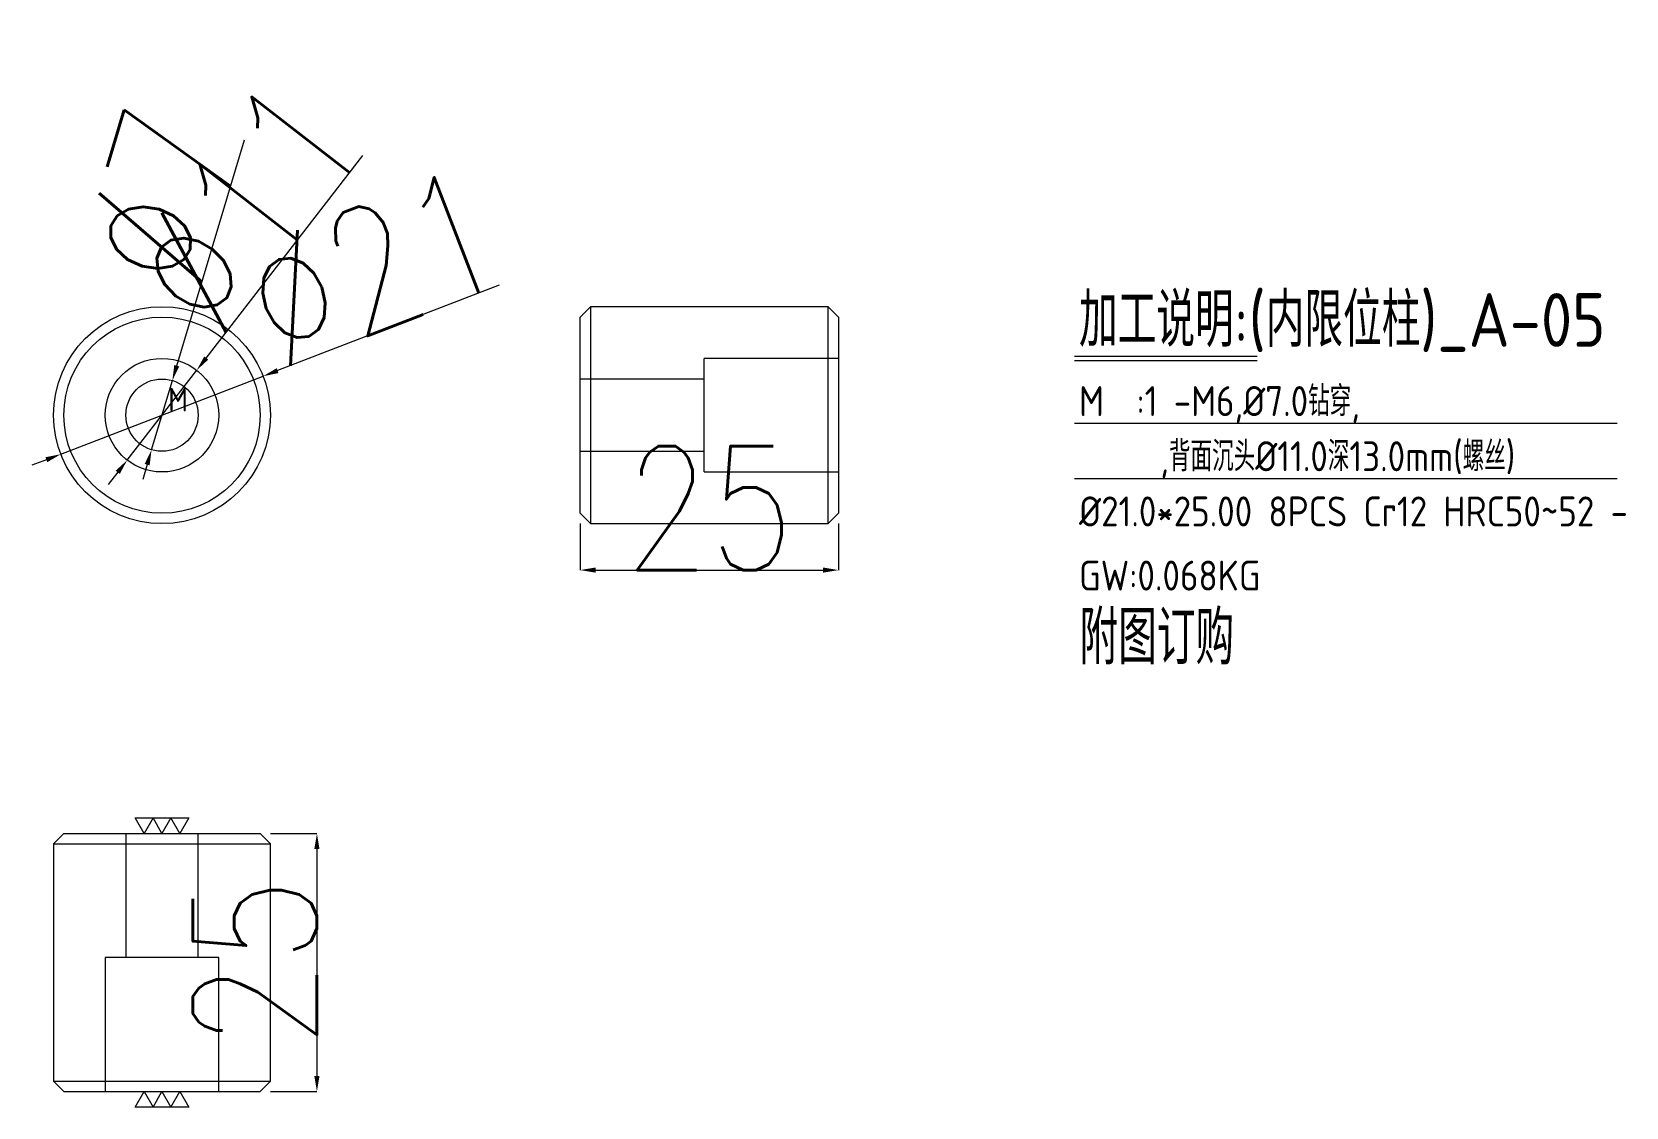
# Model space of a CAD drawing. Header units: millimetres. Extents: x -11147 to -10993, y 64731 to 64835.
import ezdxf

# ---------------------------------------------------------------- set-up
doc = ezdxf.new("R2010")
doc.units = ezdxf.units.MM
doc.linetypes.add('$TD_AUDIT_GENERATED_(21EAF7)', pattern=[0])
doc.linetypes.add('DASHED', pattern=[0])
doc.layers.add('DIM', color=4, linetype='Continuous', lineweight=20)
doc.layers.add('PPS2', color=1, linetype='$TD_AUDIT_GENERATED_(21EAF7)', lineweight=25)
doc.layers.add('PH2_P', color=2, linetype='Continuous')
doc.styles.add('gbenor', font='gbenor.shx', dxfattribs={"bigfont": 'gbcbig.shx'})
doc.styles.add('TXT', font='txt.shx', dxfattribs={"width": 0.8, "bigfont": 'ctxt.shx'})
doc.dimstyles.new('零件', dxfattribs={"dimscale": 1.5, "dimtxt": 8, "dimasz": 1, "dimexe": 0, "dimexo": 0, "dimgap": 0, "dimtad": 1, "dimtxsty": 'TXT', "dimcen": 0, "dimclrd": 252, "dimclre": 252, "dimclrt": 4, "dimazin": 3, "dimtp": 0.001, "dimtm": 0.001, "dimtfac": 1, "dimtmove": 0, "dimatfit": 3, "dimlwd": 5, "dimlwe": 5})

# ---------------------------------------------------------------- blocks, each defined once
blk = doc.blocks.new('*D1107')
at = {"layer": 'Defpoints', "color": 0}
for p in [(-11123.81, 64757.24), (-11123.81, 64732.24), (-11119.31, 64732.24)]:
    blk.add_point(p, dxfattribs=at)
at = {"layer": 'PH2_P', "color": 252, "linetype": 'Continuous', "lineweight": 5}
for p, q in [((-11123.81, 64757.24), (-11119.31, 64757.24)), ((-11119.31, 64755.74), (-11119.31, 64733.74)), ((-11123.81, 64732.24), (-11119.31, 64732.24))]:
    blk.add_line(p, q, dxfattribs=at)
at = {"layer": 'PH2_P', "color": 252}
for points in [[(-11119.06, 64755.74), (-11119.56, 64755.74), (-11119.31, 64757.24)], [(-11119.56, 64733.74), (-11119.06, 64733.74), (-11119.31, 64732.24)]]:
    blk.add_solid(points, dxfattribs=at)
at = {"layer": 'PH2_P', "color": 4, "lineweight": 5, "insert": (-11125.31, 64744.74), "char_height": 12, "attachment_point": 5, "rotation": 90, "style": 'TXT'}
blk.add_mtext('25', dxfattribs=at)
blk = doc.blocks.new('*D1108')
at = {"layer": 'Defpoints', "color": 0}
for p in [(-11093.81, 64787.24), (-11068.81, 64787.24), (-11068.81, 64782.74)]:
    blk.add_point(p, dxfattribs=at)
at = {"layer": 'PH2_P', "color": 252, "linetype": 'Continuous', "lineweight": 5}
for p, q in [((-11093.81, 64787.24), (-11093.81, 64782.74)), ((-11068.81, 64787.24), (-11068.81, 64782.74)), ((-11092.31, 64782.74), (-11070.31, 64782.74))]:
    blk.add_line(p, q, dxfattribs=at)
at = {"layer": 'PH2_P', "color": 252}
for points in [[(-11092.31, 64782.99), (-11092.31, 64782.49), (-11093.81, 64782.74)], [(-11070.31, 64782.49), (-11070.31, 64782.99), (-11068.81, 64782.74)]]:
    blk.add_solid(points, dxfattribs=at)
at = {"layer": 'PH2_P', "color": 4, "lineweight": 5, "insert": (-11081.31, 64788.74), "char_height": 12, "attachment_point": 5, "style": 'TXT'}
blk.add_mtext('25', dxfattribs=at)
blk = doc.blocks.new('*D1109')
at = {"layer": 'Defpoints', "color": 0}
for p in [(-11124.52, 64801.51), (-11144.11, 64793.96)]:
    blk.add_point(p, dxfattribs=at)
at = {"layer": 'PH2_P', "color": 252, "linetype": 'Continuous', "lineweight": 5}
for p, q in [((-11101.67, 64810.32), (-11123.12, 64802.05)), ((-11144.11, 64793.96), (-11124.52, 64801.51)), ((-11145.51, 64793.43), (-11146.91, 64792.89))]:
    blk.add_line(p, q, dxfattribs=at)
at = {"layer": 'PH2_P', "color": 252}
for points in [[(-11123.21, 64802.29), (-11123.03, 64801.82), (-11124.52, 64801.51)], [(-11145.42, 64793.19), (-11145.6, 64793.66), (-11144.11, 64793.96)]]:
    blk.add_solid(points, dxfattribs=at)
at = {"layer": 'PH2_P', "color": 4, "lineweight": 5, "insert": (-11113.85, 64812.05), "char_height": 12, "attachment_point": 5, "rotation": 21.0709, "style": 'TXT'}
blk.add_mtext('%%c21', dxfattribs=at)
blk = doc.blocks.new('*D1110')
at = {"layer": 'Defpoints', "color": 0}
for p in [(-11133.31, 64801.09), (-11135.32, 64794.39)]:
    blk.add_point(p, dxfattribs=at)
at = {"layer": 'DIM', "color": 252, "linetype": 'Continuous', "lineweight": 5}
for p, q in [((-11132.88, 64802.53), (-11126.33, 64824.39)), ((-11135.32, 64794.39), (-11133.31, 64801.09)), ((-11135.75, 64792.95), (-11136.18, 64791.51))]:
    blk.add_line(p, q, dxfattribs=at)
at = {"layer": 'DIM', "color": 252}
for points in [[(-11133.12, 64802.6), (-11132.64, 64802.46), (-11133.31, 64801.09)], [(-11135.51, 64792.88), (-11135.99, 64793.02), (-11135.32, 64794.39)]]:
    blk.add_solid(points, dxfattribs=at)
at = {"layer": 'DIM', "color": 4, "lineweight": 5, "insert": (-11134.24, 64818.88), "char_height": 12, "attachment_point": 5, "rotation": 73.3275, "style": 'TXT'}
blk.add_mtext('%%c7', dxfattribs=at)
blk = doc.blocks.new('*D1111')
at = {"layer": 'Defpoints', "color": 0}
for p in [(-11130.95, 64802.09), (-11137.68, 64793.39)]:
    blk.add_point(p, dxfattribs=at)
at = {"layer": 'DIM', "color": 252, "linetype": 'Continuous', "lineweight": 5}
for p, q in [((-11130.03, 64803.27), (-11114.85, 64822.87)), ((-11137.68, 64793.39), (-11130.95, 64802.09)), ((-11138.6, 64792.21), (-11139.52, 64791.02))]:
    blk.add_line(p, q, dxfattribs=at)
at = {"layer": 'DIM', "color": 252}
for points in [[(-11130.22, 64803.43), (-11129.83, 64803.12), (-11130.95, 64802.09)], [(-11138.4, 64792.05), (-11138.8, 64792.36), (-11137.68, 64793.39)]]:
    blk.add_solid(points, dxfattribs=at)
at = {"layer": 'DIM', "color": 4, "lineweight": 5, "insert": (-11126.17, 64818.05), "char_height": 12, "attachment_point": 5, "rotation": 52.2422, "style": 'TXT'}
blk.add_mtext('%%c11', dxfattribs=at)

msp = doc.modelspace()

# ---------------------------------------------------------------- linework, layer by layer
at = {"layer": 'DIM', "color": 8, "linetype": 'Continuous', "lineweight": 5}
for p, q in [((-11045.944, 64803.462), (-11028.253, 64803.462)), ((-11045.944, 64803.028), (-11028.253, 64803.028)), ((-11045.944, 64796.961), (-10993.412, 64796.961)), ((-11045.944, 64791.618), (-10993.412, 64791.618))]:
    msp.add_line(p, q, dxfattribs=at)
at = {"layer": 'PH2_P', "color": 2, "linetype": 'Continuous', "lineweight": 5}
for points in [[(-11131.715, 64758.739), (-11132.581, 64757.239), (-11133.447, 64758.739), (-11134.313, 64757.239), (-11135.179, 64758.739), (-11136.045, 64757.239), (-11136.911, 64758.739), (-11131.715, 64758.739)], [(-11136.911, 64730.739), (-11136.045, 64732.239), (-11135.179, 64730.739), (-11134.313, 64732.239), (-11133.447, 64730.739), (-11132.581, 64732.239), (-11131.715, 64730.739), (-11136.911, 64730.739)]]:
    msp.add_lwpolyline(points, close=True, dxfattribs=at)
at = {"layer": 'PPS2', "color": 21, "linetype": 'Continuous', "lineweight": 5}
for p, q in [((-11092.813, 64808.239), (-11093.813, 64807.239)), ((-11069.813, 64808.239), (-11092.813, 64808.239)), ((-11092.813, 64808.239), (-11092.813, 64787.239)), ((-11068.813, 64807.239), (-11069.813, 64808.239)), ((-11069.813, 64787.239), (-11069.813, 64808.239)), ((-11093.813, 64788.239), (-11093.813, 64807.239)), ((-11068.813, 64807.239), (-11068.813, 64788.239)), ((-11093.813, 64788.239), (-11092.813, 64787.239)), ((-11069.813, 64787.239), (-11068.813, 64788.239)), ((-11092.813, 64787.239), (-11069.813, 64787.239)), ((-11143.813, 64757.239), (-11144.813, 64756.239)), ((-11143.813, 64757.239), (-11124.813, 64757.239)), ((-11123.813, 64756.239), (-11124.813, 64757.239)), ((-11144.813, 64756.239), (-11144.813, 64733.239)), ((-11144.813, 64756.239), (-11123.813, 64756.239)), ((-11123.813, 64733.239), (-11123.813, 64756.239)), ((-11144.813, 64733.239), (-11143.813, 64732.239)), ((-11144.813, 64733.239), (-11123.813, 64733.239)), ((-11124.813, 64732.239), (-11123.813, 64733.239)), ((-11143.813, 64732.239), (-11124.813, 64732.239))]:
    msp.add_line(p, q, dxfattribs=at)
at = {"layer": 'PPS2', "color": 31, "linetype": 'DASHED', "lineweight": 5, "ltscale": 0.141375}
for p, q in [((-11068.813, 64803.239), (-11081.813, 64803.239)), ((-11081.813, 64797.739), (-11081.813, 64803.239)), ((-11081.813, 64801.239), (-11093.813, 64801.239)), ((-11081.813, 64792.239), (-11081.813, 64797.739)), ((-11093.813, 64794.239), (-11081.813, 64794.239)), ((-11081.813, 64792.239), (-11068.813, 64792.239)), ((-11137.813, 64757.239), (-11137.813, 64745.239)), ((-11130.813, 64745.239), (-11130.813, 64757.239)), ((-11139.813, 64745.239), (-11139.813, 64732.239)), ((-11128.813, 64745.239), (-11139.813, 64745.239)), ((-11128.813, 64732.239), (-11128.813, 64745.239))]:
    msp.add_line(p, q, dxfattribs=at)
at = {"layer": 'PPS2', "color": 42, "linetype": 'Continuous', "lineweight": 5}
for radius in [10.5, 9.5, 3.5]:
    msp.add_circle((-11134.313, 64797.739), radius, dxfattribs=at)
at = {"layer": 'PPS2', "color": 30, "linetype": 'DASHED', "lineweight": 5, "ltscale": 0.141375}
for radius in [10.5, 5.5]:
    msp.add_circle((-11134.313, 64797.739), radius, dxfattribs=at)

# ---------------------------------------------------------------- texts
at = {"layer": 'DIM', "color": 4, "lineweight": 5, "style": 'gbenor'}
for s, height, p in [('加工说明:(内限位柱)_A-05', 5.2, (-11045.508, 64804.361)), ('M  :1 -M6,%%c7.0钻穿,', 2.9, (-11045.509, 64797.654)), ('M', 2.3, (-11133.705, 64798.099)), ('     ,背面沉头%%c11.0深13.0mm(螺丝)', 2.9, (-11045.509, 64792.312)), ('%%c21.0*25.00 8PCS Cr12 HRC50~52 -', 2.9, (-11045.509, 64786.969)), ('GW:0.068KG', 2.9, (-11045.509, 64780.757))]:
    msp.add_text(s, height=height, dxfattribs=at).set_placement(p)
at = {"layer": 'DIM', "color": 21, "lineweight": 5, "style": 'gbenor'}
msp.add_text('附图订购', height=5.2, dxfattribs=at).set_placement((-11045.462, 64773.599))

# ---------------------------------------------------------------- dimensions: what is measured, and where the dimension line sits
at = {"layer": 'DIM', "color": 2, "linetype": 'Continuous', "lineweight": 5}
for p1, p2, picture, middle in [((-11137.681, 64793.391), (-11130.945, 64802.088), '*D1111', (-11121.431, 64814.373)), ((-11135.317, 64794.387), (-11133.309, 64801.092), '*D1110', (-11128.496, 64817.161))]:
    dim = msp.add_diameter_dim_2p(p1=p1, p2=p2, dimstyle='零件', dxfattribs=at)
    dim.commit()
    dim.dimension.update_dxf_attribs({"geometry": picture, "text_midpoint": middle, "dimtype": 163})
at = {"layer": 'PH2_P', "color": 2, "linetype": 'Continuous', "lineweight": 5}
dim = msp.add_diameter_dim_2p(p1=(-11144.111, 64793.964), p2=(-11124.515, 64801.514), dimstyle='零件', dxfattribs=at)
dim.commit()
dim.dimension.update_dxf_attribs({"geometry": '*D1109', "text_midpoint": (-11113.848, 64812.054)})
dim = msp.add_linear_dim(base=(-11068.813, 64782.739), p1=(-11093.813, 64787.239), p2=(-11068.813, 64787.239), dimstyle='零件', dxfattribs=at)
dim.commit()
dim.dimension.update_dxf_attribs({"geometry": '*D1108', "text_midpoint": (-11081.313, 64788.739)})
dim = msp.add_linear_dim(base=(-11119.313, 64732.239), p1=(-11123.813, 64757.239), p2=(-11123.813, 64732.239), angle=90, dimstyle='零件', dxfattribs=at)
dim.commit()
dim.dimension.update_dxf_attribs({"geometry": '*D1107', "text_midpoint": (-11125.313, 64744.739)})

doc.saveas('drawing.dxf')
